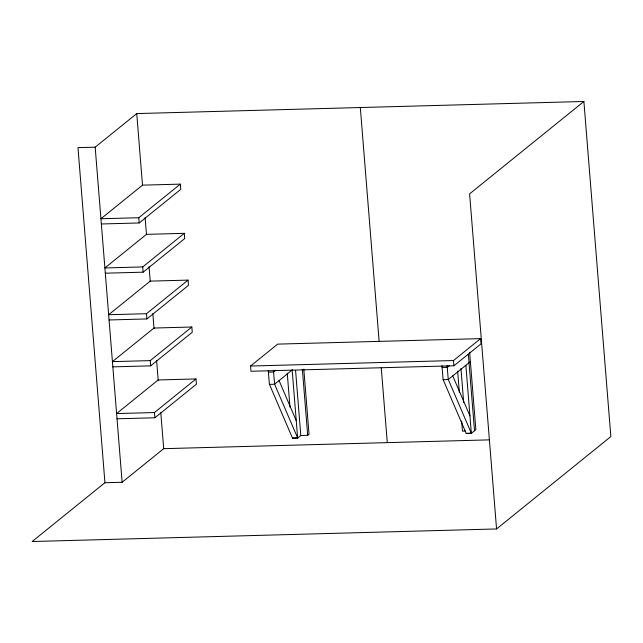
<?xml version="1.0" encoding="UTF-8"?>
<svg xmlns="http://www.w3.org/2000/svg" width="643" height="643" viewBox="0 0 643 643"><rect width="100%" height="100%" fill="white"/><g stroke="black" fill="none" stroke-linecap="round" stroke-linejoin="round"><path stroke-width="0.96" d="M489.54 439.86L163.7 448.677L122.13 482.274L104.938 482.74L77.972 147.649L95.172 147.183L136.742 113.578L583.892 101.481L610.85 436.573L496.565 528.948L32.15 541.519L105.227 482.451M180.337 184.123L142.497 185.152L100.927 218.749L138.767 217.728L180.337 184.123L180.755 189.363L139.185 222.96L101.353 223.989M184.292 233.337L146.459 234.357L104.889 267.962L142.722 266.933L184.292 233.337L184.718 238.569L143.148 272.174L105.315 273.195M188.061 280.107L150.221 281.128L108.651 314.732L146.491 313.704L188.061 280.107L188.479 285.339L146.909 318.944L109.077 319.965M191.831 327.014L153.998 328.034L112.429 361.639L150.261 360.619L191.831 327.014L192.257 332.246L150.687 365.851L112.847 366.872M196.011 378.944L158.178 379.965L116.608 413.57L154.441 412.541L196.011 378.944L196.428 384.176L154.859 417.781L117.026 418.802M250.553 366.036L277.663 344.126L480.594 338.628L481.02 343.868L453.91 365.779L250.971 371.268L250.553 366.036L453.492 360.546L480.594 338.628M583.892 101.481L469.607 193.856L496.565 528.948M275.871 370.159L273.564 372.024L268.404 372.168M292.252 369.934L274.545 384.241L269.385 384.385L268.26 370.416M292.485 438.204L297.645 438.068L300.803 435.512L295.571 370.448M300.667 435.512L307.684 435.319L309.042 434.226L303.809 369.162M449.57 365.457L447.263 367.322L442.103 367.466M470.387 361.647L448.243 379.539L447.118 365.578M466.183 433.503L471.343 433.366L475.86 429.709L469.631 352.243M465.476 431.051L462.47 431.131L461.666 421.125M452.76 375.89L469.937 415.908M443.131 379.643L466.167 433.326L471.327 433.189L448.292 379.507L443.083 379.683L441.966 365.714M279.062 380.592L296.238 420.61M269.433 384.345L292.469 438.028L297.629 437.891L274.593 384.209L273.42 370.28M468.345 354.285L474.51 430.81M465.87 365.296L471.343 433.366M460.951 368.439L463.683 402.47M457.639 371.075L459.327 392.093M453.492 360.546L453.91 365.779M360.313 107.534L379.145 341.594M381.243 367.603L387.279 442.625M302.371 369.259L307.684 435.319M292.171 369.998L297.645 438.068M287.252 373.141L289.985 407.172M136.742 113.578L142.537 185.602M145.109 217.607L146.483 234.615M149.055 266.628L150.261 281.626M152.841 313.639L154.047 328.645M156.619 360.651L158.226 380.656M160.806 412.669L163.7 448.677M138.767 217.728L139.185 222.96M142.722 266.933L143.148 272.174M146.491 313.704L146.909 318.944M150.261 360.619L150.687 365.851M154.441 412.541L154.859 417.781M95.172 147.183L122.13 482.274"/></g></svg>
